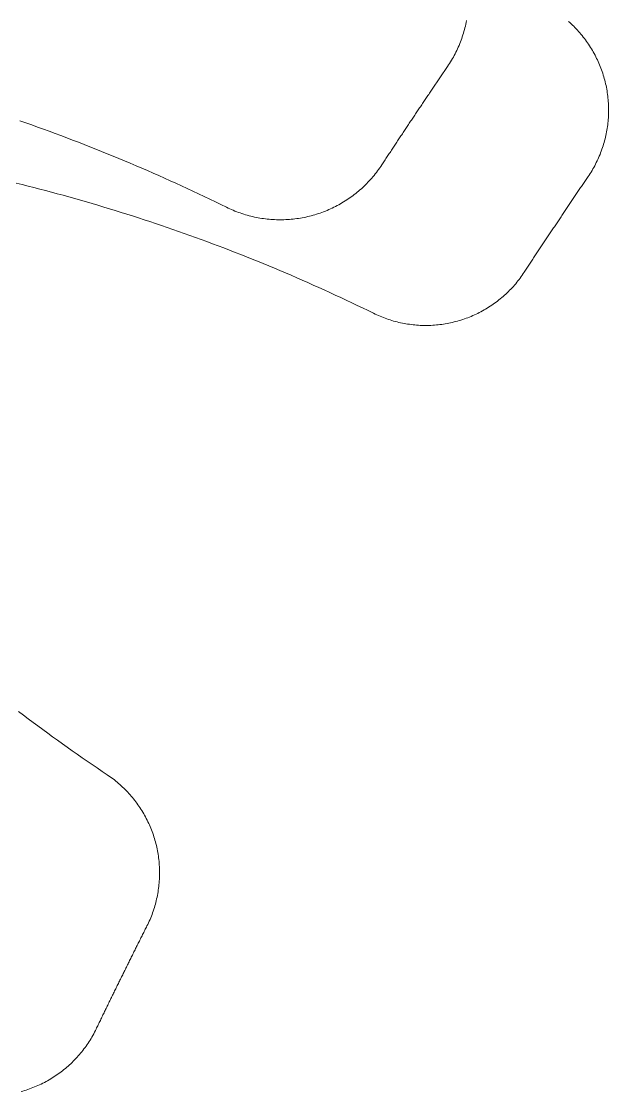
# Model space of a CAD drawing. Header units: millimetres. Extents: x 168.5 to 245.6, y 23.5 to 109.
# Drawn here: x 176.67 to 180, y 82.3 to 88.38 of the extents above; entities that cross this region are included whole.
import ezdxf

# ---------------------------------------------------------------- set-up
doc = ezdxf.new("R2010")
doc.units = ezdxf.units.MM
doc.layers.get('0').update_dxf_attribs({"true_color": 0xc2ced6})

# ---------------------------------------------------------------- blocks, each defined once
blk = doc.blocks.new('A$C346350F0')
at = {"color": 0, "linetype": 'Continuous', "lineweight": 0}
for points in [[(-27.9562, 21.8732), (-27.9503, 21.882), (-27.9446, 21.8908), (-27.939, 21.8997), (-27.9335, 21.9087), (-27.9282, 21.9178), (-27.9231, 21.927), (-27.918, 21.9362), (-27.9131, 21.9455), (-27.9084, 21.9549), (-27.9038, 21.9644), (-27.8993, 21.9739), (-27.895, 21.9835), (-27.8909, 21.9931), (-27.8868, 22.0029), (-27.883, 22.0126), (-27.8793, 22.0225), (-27.8757, 22.0324), (-27.8723, 22.0423), (-27.869, 22.0523), (-27.8659, 22.0624), (-27.8629, 22.0725), (-27.8601, 22.0826), (-27.8575, 22.0928), (-27.855, 22.103), (-27.8526, 22.1133), (-27.8505, 22.1236), (-27.8484, 22.1339)], [(-27.1573, 21.2482), (-27.1516, 21.2567), (-27.146, 21.2652), (-27.1406, 21.2739), (-27.1353, 21.2827), (-27.1302, 21.2915), (-27.1251, 21.3004), (-27.1202, 21.3093), (-27.1155, 21.3184), (-27.1109, 21.3275), (-27.1064, 21.3367), (-27.1021, 21.346), (-27.0979, 21.3553), (-27.0939, 21.3647), (-27.0899, 21.3741), (-27.0862, 21.3836), (-27.0826, 21.3932), (-27.0791, 21.4028), (-27.0758, 21.4125), (-27.0726, 21.4222), (-27.0696, 21.4319), (-27.0667, 21.4417), (-27.064, 21.4516), (-27.0614, 21.4615), (-27.059, 21.4714), (-27.0567, 21.4814), (-27.0546, 21.4914), (-27.0526, 21.5014), (-27.0508, 21.5114), (-27.0492, 21.5215), (-27.0477, 21.5316), (-27.0463, 21.5418), (-27.0451, 21.5519), (-27.0441, 21.5621), (-27.0432, 21.5723), (-27.0424, 21.5825), (-27.0419, 21.5927), (-27.0414, 21.6029), (-27.0412, 21.6131), (-27.0411, 21.6233), (-27.0411, 21.6335), (-27.0413, 21.6437), (-27.0417, 21.654), (-27.0422, 21.6642), (-27.0429, 21.6744), (-27.0437, 21.6845), (-27.0447, 21.6947), (-27.0458, 21.7049), (-27.0471, 21.715), (-27.0485, 21.7251), (-27.0501, 21.7352), (-27.0519, 21.7453), (-27.0538, 21.7553), (-27.0558, 21.7653), (-27.0581, 21.7753), (-27.0604, 21.7853), (-27.0629, 21.7952), (-27.0656, 21.805), (-27.0684, 21.8149), (-27.0714, 21.8246), (-27.0745, 21.8344), (-27.0777, 21.8441), (-27.0811, 21.8537), (-27.0847, 21.8633), (-27.0884, 21.8728), (-27.0922, 21.8823), (-27.0962, 21.8917), (-27.1004, 21.901), (-27.1046, 21.9103), (-27.1091, 21.9195), (-27.1136, 21.9287), (-27.1183, 21.9377), (-27.1231, 21.9468), (-27.1281, 21.9557), (-27.1332, 21.9645), (-27.1384, 21.9733), (-27.1438, 21.982), (-27.1493, 21.9906), (-27.1549, 21.9991), (-27.1607, 22.0076), (-27.1666, 22.0159), (-27.1726, 22.0242), (-27.1788, 22.0324), (-27.185, 22.0404), (-27.1914, 22.0484), (-27.1979, 22.0563), (-27.2046, 22.0641), (-27.2113, 22.0717), (-27.2182, 22.0793), (-27.2251, 22.0868), (-27.2322, 22.0941), (-27.2394, 22.1014), (-27.2467, 22.1085), (-27.2542, 22.1156), (-27.2617, 22.1225), (-27.2693, 22.1293)], [(-29.2117, 21.0739), (-29.2434, 21.0895), (-29.2752, 21.105), (-29.307, 21.1203), (-29.3389, 21.1356), (-29.3709, 21.1507), (-29.4029, 21.1657), (-29.435, 21.1807), (-29.4671, 21.1955), (-29.4992, 21.2102), (-29.5314, 21.2248), (-29.5637, 21.2392), (-29.596, 21.2536), (-29.6284, 21.2679), (-29.6608, 21.282), (-29.6932, 21.296), (-29.7257, 21.3099), (-29.7583, 21.3237), (-29.7909, 21.3374), (-29.8235, 21.351), (-29.8562, 21.3645), (-29.8889, 21.3778), (-29.9217, 21.3911), (-29.9546, 21.4042), (-29.9874, 21.4172), (-30.0204, 21.4301), (-30.0533, 21.4429), (-30.0863, 21.4556), (-30.1194, 21.4681), (-30.1525, 21.4806), (-30.1856, 21.4929), (-30.2188, 21.5051), (-30.252, 21.5172), (-30.2853, 21.5292), (-30.3186, 21.5411), (-30.3519, 21.5529), (-30.3853, 21.5645)], [(-27.9562, 21.8732), (-27.9601, 21.8674), (-27.9641, 21.8615), (-27.9681, 21.8557), (-27.9721, 21.8498), (-27.976, 21.844), (-27.98, 21.8381), (-27.984, 21.8323), (-27.988, 21.8264), (-27.9919, 21.8206), (-27.9959, 21.8147), (-27.9999, 21.8089), (-28.0039, 21.803), (-28.0078, 21.7971), (-28.0118, 21.7913), (-28.0158, 21.7854), (-28.0197, 21.7796), (-28.0237, 21.7737), (-28.0276, 21.7679), (-28.0316, 21.762), (-28.0356, 21.7561), (-28.0395, 21.7503), (-28.0435, 21.7444), (-28.0474, 21.7385), (-28.0514, 21.7327), (-28.0553, 21.7268), (-28.0593, 21.7209), (-28.0633, 21.7151), (-28.0672, 21.7092), (-28.0712, 21.7033), (-28.0751, 21.6975), (-28.0791, 21.6916), (-28.083, 21.6857), (-28.087, 21.6799), (-28.0909, 21.674), (-28.0948, 21.6681), (-28.0988, 21.6622), (-28.1027, 21.6564), (-28.1067, 21.6505), (-28.1106, 21.6446), (-28.1145, 21.6387), (-28.1185, 21.6329), (-28.1224, 21.627), (-28.1264, 21.6211), (-28.1303, 21.6152), (-28.1342, 21.6093), (-28.1382, 21.6035), (-28.1421, 21.5976), (-28.146, 21.5917), (-28.1499, 21.5858), (-28.1539, 21.5799), (-28.1578, 21.5741), (-28.1617, 21.5682), (-28.1657, 21.5623), (-28.1696, 21.5564), (-28.1735, 21.5505), (-28.1774, 21.5446), (-28.1813, 21.5387), (-28.1853, 21.5328), (-28.1892, 21.527), (-28.1931, 21.5211), (-28.197, 21.5152), (-28.2009, 21.5093), (-28.2048, 21.5034), (-28.2088, 21.4975), (-28.2127, 21.4916), (-28.2166, 21.4857), (-28.2205, 21.4798), (-28.2244, 21.4739), (-28.2283, 21.468), (-28.2322, 21.4621), (-28.2361, 21.4562), (-28.24, 21.4503), (-28.2439, 21.4444), (-28.2478, 21.4385), (-28.2517, 21.4326), (-28.2556, 21.4267), (-28.2595, 21.4208), (-28.2634, 21.4149), (-28.2673, 21.409), (-28.2712, 21.4031), (-28.2751, 21.3972), (-28.279, 21.3913), (-28.2829, 21.3854), (-28.2868, 21.3795), (-28.2907, 21.3736), (-28.2946, 21.3677), (-28.2985, 21.3617), (-28.3024, 21.3558), (-28.3062, 21.3499), (-28.3101, 21.344), (-28.314, 21.3381), (-28.3179, 21.3322), (-28.3218, 21.3263), (-28.3257, 21.3204), (-28.3295, 21.3144)], [(-28.3769, 20.4717), (-28.4077, 20.4868), (-28.4386, 20.5019), (-28.4696, 20.5168), (-28.5006, 20.5316), (-28.5316, 20.5463), (-28.5627, 20.5609), (-28.5938, 20.5754), (-28.625, 20.5898), (-28.6562, 20.6041), (-28.6875, 20.6182), (-28.7189, 20.6323), (-28.7503, 20.6463), (-28.7817, 20.6601), (-28.8132, 20.6738), (-28.8447, 20.6875), (-28.8763, 20.701), (-28.9079, 20.7144), (-28.9396, 20.7277), (-28.9713, 20.7409), (-29.003, 20.754), (-29.0348, 20.7669), (-29.0667, 20.7798), (-29.0986, 20.7926), (-29.1305, 20.8052), (-29.1625, 20.8177), (-29.1945, 20.8302), (-29.2266, 20.8425), (-29.2587, 20.8547), (-29.2908, 20.8668), (-29.323, 20.8787), (-29.3553, 20.8906), (-29.3875, 20.9024), (-29.4198, 20.914), (-29.4522, 20.9255), (-29.4846, 20.937), (-29.517, 20.9483), (-29.5495, 20.9595), (-29.582, 20.9706), (-29.6145, 20.9815), (-29.6471, 20.9924), (-29.6798, 21.0031), (-29.7124, 21.0138), (-29.7451, 21.0243), (-29.7778, 21.0347), (-29.8106, 21.045), (-29.8434, 21.0552), (-29.8762, 21.0653), (-29.9091, 21.0752), (-29.942, 21.0851), (-29.975, 21.0948), (-30.0079, 21.1044), (-30.0409, 21.1139), (-30.074, 21.1233), (-30.1071, 21.1326), (-30.1402, 21.1418), (-30.1733, 21.1508), (-30.2065, 21.1597), (-30.2397, 21.1685), (-30.2729, 21.1773), (-30.3061, 21.1858), (-30.3394, 21.1943), (-30.3727, 21.2027), (-30.4061, 21.2109)], [(-29.2117, 21.0739), (-29.2022, 21.0693), (-29.1927, 21.0649), (-29.183, 21.0606), (-29.1734, 21.0565), (-29.1636, 21.0525), (-29.1539, 21.0486), (-29.144, 21.0449), (-29.1341, 21.0414), (-29.1241, 21.038), (-29.1141, 21.0348), (-29.1041, 21.0317), (-29.094, 21.0287), (-29.0838, 21.026), (-29.0736, 21.0233), (-29.0634, 21.0209), (-29.0531, 21.0185), (-29.0428, 21.0164), (-29.0325, 21.0144), (-29.0222, 21.0125), (-29.0118, 21.0109), (-29.0014, 21.0093), (-28.9909, 21.008), (-28.9805, 21.0068), (-28.97, 21.0057), (-28.9595, 21.0048), (-28.949, 21.0041), (-28.9385, 21.0035), (-28.928, 21.0031), (-28.9175, 21.0029), (-28.907, 21.0028), (-28.8965, 21.0029), (-28.8859, 21.0031), (-28.8754, 21.0035), (-28.8649, 21.0041), (-28.8544, 21.0048), (-28.844, 21.0056), (-28.8335, 21.0067), (-28.823, 21.0079), (-28.8126, 21.0092), (-28.8022, 21.0107), (-28.7918, 21.0124), (-28.7814, 21.0142), (-28.7711, 21.0162), (-28.7608, 21.0184), (-28.7505, 21.0207), (-28.7403, 21.0231), (-28.7301, 21.0257), (-28.72, 21.0285), (-28.7099, 21.0314), (-28.6998, 21.0345), (-28.6898, 21.0377), (-28.6798, 21.0411), (-28.6699, 21.0446), (-28.6601, 21.0483), (-28.6503, 21.0522), (-28.6405, 21.0561), (-28.6309, 21.0603), (-28.6212, 21.0645), (-28.6117, 21.069), (-28.6022, 21.0735), (-28.5928, 21.0782), (-28.5835, 21.0831), (-28.5742, 21.0881), (-28.565, 21.0932), (-28.5559, 21.0985), (-28.5469, 21.1039), (-28.538, 21.1095), (-28.5291, 21.1152), (-28.5204, 21.121), (-28.5117, 21.1269), (-28.5031, 21.133), (-28.4946, 21.1392), (-28.4862, 21.1456), (-28.4779, 21.1521), (-28.4698, 21.1587), (-28.4617, 21.1654), (-28.4537, 21.1722), (-28.4458, 21.1792), (-28.438, 21.1863), (-28.4303, 21.1935), (-28.4228, 21.2008), (-28.4153, 21.2082), (-28.408, 21.2158), (-28.4008, 21.2234), (-28.3937, 21.2312), (-28.3867, 21.2391), (-28.3799, 21.247), (-28.3731, 21.2551), (-28.3665, 21.2633), (-28.36, 21.2716), (-28.3537, 21.28), (-28.3474, 21.2885), (-28.3413, 21.297), (-28.3354, 21.3057), (-28.3295, 21.3144)], [(-27.1573, 21.2482), (-27.1611, 21.2425), (-27.165, 21.2368), (-27.1689, 21.2311), (-27.1727, 21.2255), (-27.1766, 21.2198), (-27.1805, 21.2141), (-27.1843, 21.2084), (-27.1882, 21.2027), (-27.192, 21.197), (-27.1959, 21.1913), (-27.1998, 21.1856), (-27.2036, 21.18), (-27.2075, 21.1743), (-27.2113, 21.1686), (-27.2152, 21.1629), (-27.219, 21.1572), (-27.2229, 21.1515), (-27.2267, 21.1458), (-27.2306, 21.1401), (-27.2344, 21.1344), (-27.2383, 21.1287), (-27.2421, 21.123), (-27.246, 21.1173), (-27.2498, 21.1116), (-27.2536, 21.1059), (-27.2575, 21.1002), (-27.2613, 21.0945), (-27.2652, 21.0888), (-27.269, 21.0831), (-27.2728, 21.0774), (-27.2767, 21.0717), (-27.2805, 21.066), (-27.2843, 21.0603), (-27.2882, 21.0546), (-27.292, 21.0489), (-27.2958, 21.0432), (-27.2997, 21.0375), (-27.3035, 21.0318), (-27.3073, 21.0261), (-27.3111, 21.0204), (-27.315, 21.0147), (-27.3188, 21.009), (-27.3226, 21.0033), (-27.3264, 20.9975), (-27.3303, 20.9918), (-27.3341, 20.9861), (-27.3379, 20.9804), (-27.3417, 20.9747), (-27.3455, 20.969), (-27.3493, 20.9633), (-27.3532, 20.9576), (-27.357, 20.9518), (-27.3608, 20.9461), (-27.3646, 20.9404), (-27.3684, 20.9347), (-27.3722, 20.929), (-27.376, 20.9232), (-27.3798, 20.9175), (-27.3836, 20.9118), (-27.3875, 20.9061), (-27.3913, 20.9004), (-27.3951, 20.8946), (-27.3989, 20.8889), (-27.4027, 20.8832), (-27.4065, 20.8775), (-27.4103, 20.8717), (-27.4141, 20.866), (-27.4179, 20.8603), (-27.4217, 20.8545), (-27.4254, 20.8488), (-27.4292, 20.8431), (-27.433, 20.8374), (-27.4368, 20.8316), (-27.4406, 20.8259), (-27.4444, 20.8202), (-27.4482, 20.8144), (-27.452, 20.8087), (-27.4558, 20.803), (-27.4596, 20.7972), (-27.4633, 20.7915), (-27.4671, 20.7857), (-27.4709, 20.78), (-27.4747, 20.7743), (-27.4785, 20.7685), (-27.4823, 20.7628), (-27.486, 20.7571), (-27.4898, 20.7513), (-27.4936, 20.7456), (-27.4974, 20.7398), (-27.5011, 20.7341), (-27.5049, 20.7283), (-27.5087, 20.7226), (-27.5125, 20.7169), (-27.5162, 20.7111), (-27.52, 20.7054)], [(-28.3769, 20.4717), (-28.3677, 20.4673), (-28.3584, 20.4629), (-28.3491, 20.4588), (-28.3397, 20.4548), (-28.3303, 20.4509), (-28.3207, 20.4471), (-28.3112, 20.4436), (-28.3016, 20.4401), (-28.2919, 20.4368), (-28.2822, 20.4337), (-28.2724, 20.4307), (-28.2626, 20.4278), (-28.2527, 20.4251), (-28.2428, 20.4226), (-28.2329, 20.4202), (-28.2229, 20.4179), (-28.2129, 20.4158), (-28.2029, 20.4139), (-28.1928, 20.4121), (-28.1827, 20.4105), (-28.1726, 20.409), (-28.1625, 20.4076), (-28.1523, 20.4065), (-28.1422, 20.4055), (-28.132, 20.4046), (-28.1218, 20.4039), (-28.1116, 20.4033), (-28.1014, 20.4029), (-28.0912, 20.4027), (-28.0809, 20.4026), (-28.0707, 20.4027), (-28.0605, 20.4029), (-28.0503, 20.4033), (-28.0401, 20.4038), (-28.0299, 20.4045), (-28.0197, 20.4054), (-28.0095, 20.4064), (-27.9994, 20.4075), (-27.9892, 20.4089), (-27.9791, 20.4103), (-27.969, 20.412), (-27.959, 20.4137), (-27.9489, 20.4157), (-27.9389, 20.4177), (-27.929, 20.42), (-27.919, 20.4224), (-27.9091, 20.4249), (-27.8993, 20.4276), (-27.8894, 20.4304), (-27.8797, 20.4334), (-27.87, 20.4366), (-27.8603, 20.4398), (-27.8506, 20.4433), (-27.8411, 20.4468), (-27.8316, 20.4506), (-27.8221, 20.4544), (-27.8127, 20.4584), (-27.8034, 20.4626), (-27.7941, 20.4669), (-27.7849, 20.4713), (-27.7757, 20.4759), (-27.7667, 20.4806), (-27.7577, 20.4855), (-27.7488, 20.4905), (-27.7399, 20.4956), (-27.7312, 20.5009), (-27.7225, 20.5063), (-27.7139, 20.5118), (-27.7054, 20.5174), (-27.6969, 20.5232), (-27.6886, 20.5291), (-27.6804, 20.5352), (-27.6722, 20.5413), (-27.6642, 20.5476), (-27.6562, 20.554), (-27.6483, 20.5606), (-27.6406, 20.5672), (-27.6329, 20.574), (-27.6254, 20.5809), (-27.6179, 20.5878), (-27.6106, 20.595), (-27.6033, 20.6022), (-27.5962, 20.6095), (-27.5892, 20.6169), (-27.5823, 20.6245), (-27.5755, 20.6321), (-27.5689, 20.6399), (-27.5623, 20.6477), (-27.5559, 20.6557), (-27.5496, 20.6637), (-27.5434, 20.6719), (-27.5374, 20.6801), (-27.5315, 20.6884), (-27.5257, 20.6969), (-27.52, 20.7054)], [(-30.3928, 18.2107), (-30.3655, 18.1899), (-30.338, 18.1692), (-30.3105, 18.1487), (-30.283, 18.1282), (-30.2553, 18.1078), (-30.2276, 18.0875), (-30.1999, 18.0673), (-30.172, 18.0472), (-30.1441, 18.0271), (-30.1161, 18.0072), (-30.0881, 17.9874), (-30.0599, 17.9677), (-30.0317, 17.9481), (-30.0035, 17.9285), (-29.9752, 17.9091), (-29.9468, 17.8898), (-29.9183, 17.8705), (-29.8898, 17.8514)], [(-29.6637, 16.9925), (-29.6592, 17.0016), (-29.6548, 17.0109), (-29.6505, 17.0202), (-29.6464, 17.0295), (-29.6425, 17.0389), (-29.6386, 17.0484), (-29.635, 17.058), (-29.6314, 17.0675), (-29.6281, 17.0772), (-29.6248, 17.0869), (-29.6217, 17.0966), (-29.6188, 17.1064), (-29.616, 17.1162), (-29.6134, 17.1261), (-29.6109, 17.136), (-29.6086, 17.146), (-29.6064, 17.156), (-29.6044, 17.166), (-29.6025, 17.176), (-29.6008, 17.1861), (-29.5992, 17.1962), (-29.5978, 17.2063), (-29.5965, 17.2165), (-29.5954, 17.2266), (-29.5944, 17.2368), (-29.5936, 17.247), (-29.593, 17.2572), (-29.5925, 17.2674), (-29.5922, 17.2776), (-29.592, 17.2878), (-29.592, 17.298), (-29.5921, 17.3083), (-29.5924, 17.3185), (-29.5929, 17.3287), (-29.5935, 17.3389), (-29.5942, 17.3491), (-29.5952, 17.3593), (-29.5962, 17.3694), (-29.5975, 17.3796), (-29.5988, 17.3897), (-29.6004, 17.3998), (-29.6021, 17.4099), (-29.6039, 17.4199), (-29.6059, 17.4299), (-29.608, 17.4399), (-29.6103, 17.4499), (-29.6128, 17.4598), (-29.6154, 17.4697), (-29.6181, 17.4795), (-29.621, 17.4893), (-29.6241, 17.4991), (-29.6273, 17.5088), (-29.6306, 17.5185), (-29.6341, 17.5281), (-29.6378, 17.5376), (-29.6416, 17.5471), (-29.6455, 17.5565), (-29.6496, 17.5659), (-29.6538, 17.5752), (-29.6581, 17.5845), (-29.6626, 17.5936), (-29.6673, 17.6027), (-29.672, 17.6118), (-29.6769, 17.6207), (-29.682, 17.6296), (-29.6872, 17.6384), (-29.6925, 17.6472), (-29.6979, 17.6558), (-29.7035, 17.6644), (-29.7092, 17.6728), (-29.7151, 17.6812), (-29.721, 17.6895), (-29.7271, 17.6977), (-29.7333, 17.7058), (-29.7397, 17.7139), (-29.7461, 17.7218), (-29.7527, 17.7296), (-29.7594, 17.7373), (-29.7662, 17.7449), (-29.7732, 17.7524), (-29.7802, 17.7598), (-29.7874, 17.7671), (-29.7946, 17.7743), (-29.802, 17.7814), (-29.8095, 17.7884), (-29.8171, 17.7952), (-29.8248, 17.8019), (-29.8326, 17.8085), (-29.8404, 17.815), (-29.8484, 17.8214), (-29.8565, 17.8277), (-29.8647, 17.8338), (-29.873, 17.8398), (-29.8813, 17.8457), (-29.8898, 17.8514)], [(-29.6637, 16.9925), (-29.6668, 16.9863), (-29.6699, 16.9802), (-29.673, 16.9741), (-29.6761, 16.9679), (-29.6792, 16.9618), (-29.6822, 16.9556), (-29.6853, 16.9495), (-29.6884, 16.9434), (-29.6915, 16.9372), (-29.6946, 16.9311), (-29.6977, 16.9249), (-29.7007, 16.9188), (-29.7038, 16.9126), (-29.7069, 16.9065), (-29.71, 16.9004), (-29.713, 16.8942), (-29.7161, 16.8881), (-29.7192, 16.8819), (-29.7223, 16.8758), (-29.7253, 16.8696), (-29.7284, 16.8635), (-29.7315, 16.8573), (-29.7345, 16.8512), (-29.7376, 16.845), (-29.7407, 16.8389), (-29.7437, 16.8327), (-29.7468, 16.8266), (-29.7499, 16.8204), (-29.7529, 16.8143), (-29.756, 16.8081), (-29.759, 16.802), (-29.7621, 16.7958), (-29.7652, 16.7896), (-29.7682, 16.7835), (-29.7713, 16.7773), (-29.7743, 16.7712), (-29.7774, 16.765), (-29.7804, 16.7589), (-29.7835, 16.7527), (-29.7865, 16.7465), (-29.7896, 16.7404), (-29.7926, 16.7342), (-29.7957, 16.7281), (-29.7987, 16.7219), (-29.8017, 16.7157), (-29.8048, 16.7096), (-29.8078, 16.7034), (-29.8109, 16.6972), (-29.8139, 16.6911), (-29.8169, 16.6849), (-29.82, 16.6788), (-29.823, 16.6726), (-29.8261, 16.6664), (-29.8291, 16.6603), (-29.8321, 16.6541), (-29.8351, 16.6479), (-29.8382, 16.6417), (-29.8412, 16.6356), (-29.8442, 16.6294), (-29.8473, 16.6232), (-29.8503, 16.6171), (-29.8533, 16.6109), (-29.8563, 16.6047), (-29.8594, 16.5986), (-29.8624, 16.5924), (-29.8654, 16.5862), (-29.8684, 16.58), (-29.8714, 16.5739), (-29.8744, 16.5677), (-29.8775, 16.5615), (-29.8805, 16.5553), (-29.8835, 16.5492), (-29.8865, 16.543), (-29.8895, 16.5368), (-29.8925, 16.5306), (-29.8955, 16.5244), (-29.8985, 16.5183), (-29.9015, 16.5121), (-29.9045, 16.5059), (-29.9076, 16.4997), (-29.9106, 16.4935), (-29.9136, 16.4874), (-29.9166, 16.4812), (-29.9196, 16.475), (-29.9226, 16.4688), (-29.9255, 16.4626), (-29.9285, 16.4564), (-29.9315, 16.4502), (-29.9345, 16.4441), (-29.9375, 16.4379), (-29.9405, 16.4317), (-29.9435, 16.4255), (-29.9465, 16.4193), (-29.9495, 16.4131), (-29.9525, 16.4069)], [(-30.379, 16.0517), (-30.3692, 16.0545), (-30.3594, 16.0574), (-30.3496, 16.0605), (-30.3399, 16.0637), (-30.3303, 16.0671), (-30.3207, 16.0706), (-30.3112, 16.0743), (-30.3017, 16.0781), (-30.2922, 16.0821), (-30.2829, 16.0861), (-30.2736, 16.0904), (-30.2644, 16.0948), (-30.2552, 16.0993), (-30.2461, 16.1039), (-30.2371, 16.1087), (-30.2281, 16.1137), (-30.2192, 16.1187), (-30.2105, 16.1239), (-30.2017, 16.1293), (-30.1931, 16.1348), (-30.1846, 16.1404), (-30.1761, 16.1461), (-30.1677, 16.1519), (-30.1594, 16.1579), (-30.1512, 16.164), (-30.1432, 16.1703), (-30.1352, 16.1766), (-30.1272, 16.1831), (-30.1194, 16.1897), (-30.1117, 16.1964), (-30.1041, 16.2033), (-30.0967, 16.2102), (-30.0893, 16.2173), (-30.082, 16.2244), (-30.0748, 16.2317), (-30.0678, 16.2391), (-30.0608, 16.2466), (-30.054, 16.2542), (-30.0473, 16.2619), (-30.0407, 16.2697), (-30.0342, 16.2777), (-30.0279, 16.2857), (-30.0216, 16.2938), (-30.0155, 16.302), (-30.0096, 16.3102), (-30.0037, 16.3186), (-29.998, 16.3271), (-29.9924, 16.3356), (-29.9869, 16.3443), (-29.9816, 16.353), (-29.9764, 16.3618), (-29.9713, 16.3707), (-29.9664, 16.3796), (-29.9616, 16.3887), (-29.957, 16.3978), (-29.9525, 16.4069)]]:
    blk.add_lwpolyline(points, dxfattribs=at)

msp = doc.modelspace()

# ---------------------------------------------------------------- block references
msp.add_blockref('A$C346350F0', (207.0437, 66.2519))

doc.saveas('drawing.dxf')
